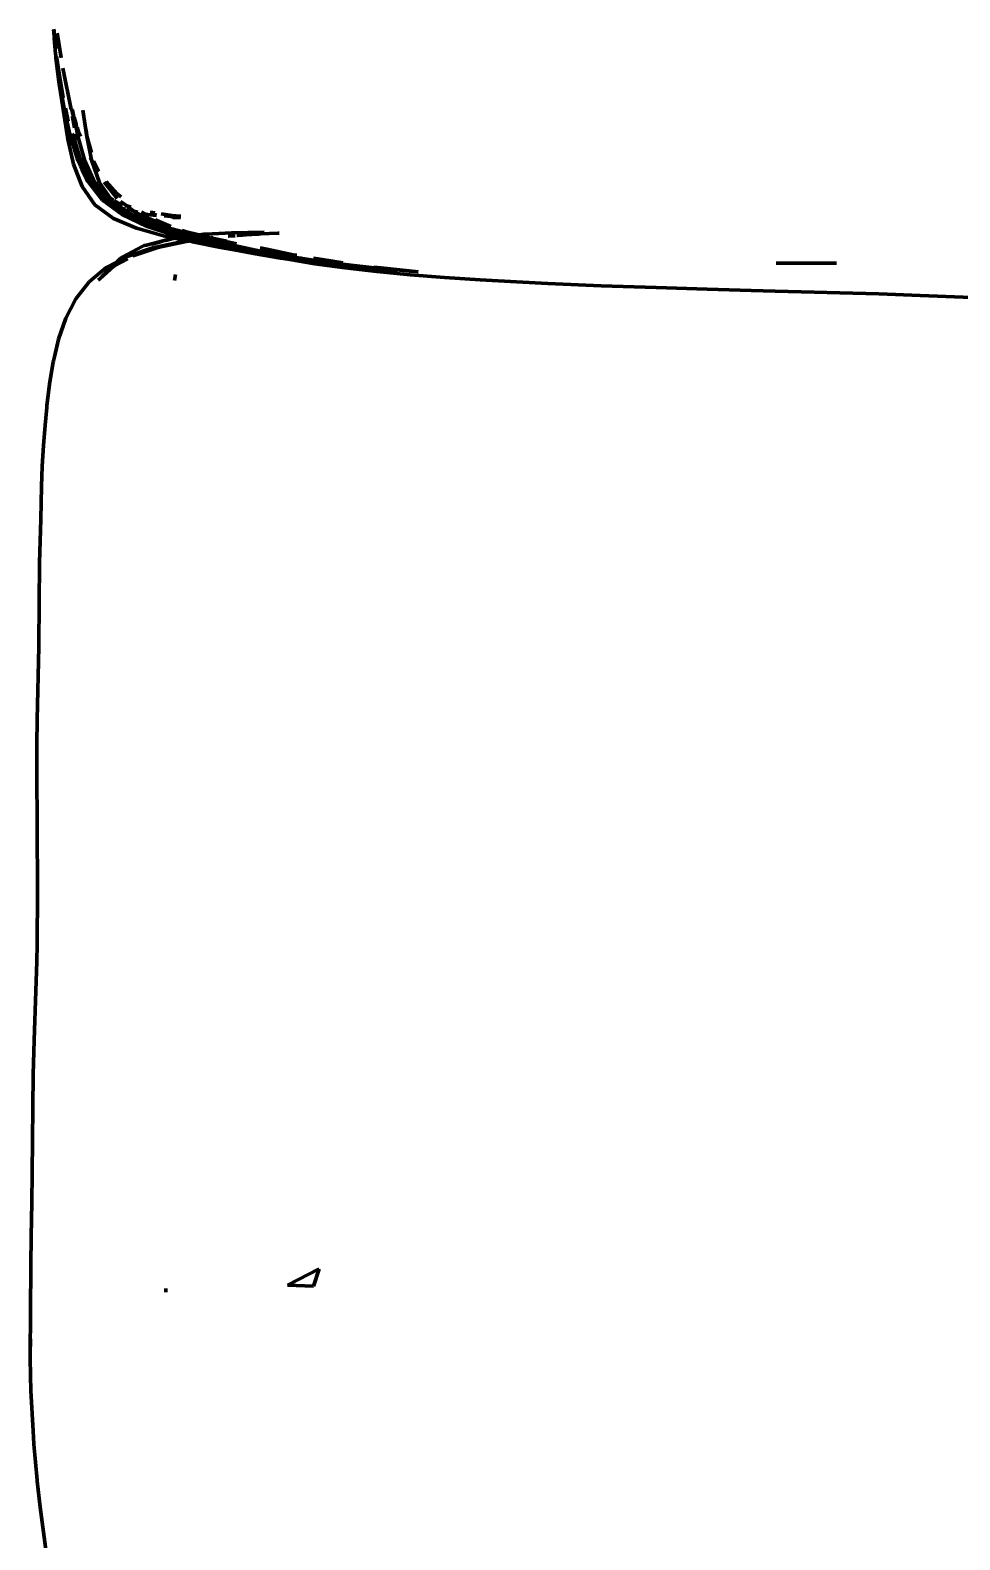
# Model space of a CAD drawing. Header units: millimetres. Extents: x 4307 to 31003, y 2809 to 20009.
# Drawn here: x 6828 to 7166, y 7075 to 7625 of the extents above; entities that cross this region are included whole.
import ezdxf

# ---------------------------------------------------------------- set-up
doc = ezdxf.new("R2010")
doc.units = ezdxf.units.MM
doc.layers.add('ProfileEdges', color=7, linetype='Continuous')

msp = doc.modelspace()

# ---------------------------------------------------------------- linework, layer by layer
at = {"layer": 'ProfileEdges', "lineweight": 211}
for p, q in [((6836.03, 7625.38), (6836, 7625.29)), ((6836.03, 7625.15), (6836, 7625.29)), ((6836.05, 7625), (6836.03, 7625.15)), ((6836.06, 7624.74), (6836.05, 7625)), ((6836.06, 7624.74), (6836.08, 7624.41)), ((6836.08, 7624.41), (6836.21, 7623)), ((6836.84, 7618.49), (6836.16, 7625.68)), ((6836.21, 7623), (6836.17, 7622.94)), ((6836.23, 7622.72), (6836.17, 7622.94)), ((6836.27, 7622.27), (6836.23, 7622.72)), ((6836.73, 7616.74), (6836.27, 7622.27)), ((6837.43, 7623.65), (6837.36, 7624.31)), ((6837.43, 7623.65), (6838.78, 7615.23)), ((6836.73, 7616.74), (6836.82, 7615.94)), ((6836.82, 7615.94), (6836.87, 7615.73)), ((6836.87, 7615.73), (6836.84, 7615.5)), ((6836.87, 7615.73), (6838.23, 7606.52)), ((6837.13, 7615.77), (6838.36, 7607.29)), ((6836.87, 7615.26), (6836.84, 7615.5)), ((6837.8, 7607.58), (6836.87, 7615.26)), ((6842.37, 7596.4), (6839.43, 7611.55)), ((6837.97, 7606.48), (6837.8, 7607.58)), ((6838.05, 7605.84), (6837.97, 7606.48)), ((6838.91, 7600.44), (6838.05, 7605.84)), ((6838.23, 7606.52), (6839.92, 7596.8)), ((6838.37, 7607.2), (6838.36, 7607.29)), ((6839.56, 7600.82), (6838.37, 7607.2)), ((6838.91, 7600.44), (6839.78, 7595.72)), ((6841.08, 7586.51), (6838.91, 7600.44)), ((6839.56, 7600.82), (6839.59, 7600.61)), ((6841.89, 7587.46), (6839.92, 7596.8)), ((6840.32, 7596.88), (6841.29, 7592.24)), ((6842.53, 7596.67), (6842.96, 7595.28)), ((6842.96, 7595.28), (6842.69, 7596.43)), ((6842.69, 7596.43), (6843.28, 7594.34)), ((6842.87, 7593.81), (6842.86, 7593.87)), ((6842.87, 7593.81), (6843.58, 7589.77)), ((6843.28, 7594.34), (6842.89, 7596.18)), ((6843.28, 7594.34), (6842.96, 7595.28)), ((6843.97, 7591.05), (6842.96, 7595.28)), ((6843.32, 7594.13), (6843.28, 7594.34)), ((6843.38, 7593.97), (6843.32, 7594.13)), ((6843.41, 7593.86), (6843.38, 7593.97)), ((6843.47, 7593.64), (6843.41, 7593.86)), ((6843.45, 7593.5), (6843.47, 7593.64)), ((6844.21, 7591.27), (6843.47, 7593.64)), ((6843.47, 7593.64), (6844.38, 7590.39)), ((6846.71, 7596.16), (6848.11, 7586.64)), ((6843.59, 7593.03), (6843.45, 7593.5)), ((6844.91, 7587.07), (6843.59, 7593.03)), ((6843.59, 7593.03), (6843.97, 7591.05)), ((6843.59, 7593.03), (6844.38, 7590.39)), ((6843.97, 7591.05), (6844.88, 7586.72)), ((6844.91, 7587.07), (6843.97, 7591.05)), ((6844.38, 7590.39), (6844.45, 7590.09)), ((6845.24, 7587.96), (6844.62, 7589.96)), ((6844.75, 7589.07), (6844.77, 7588.97)), ((6844.77, 7588.97), (6845.17, 7587.6)), ((6847.85, 7588.87), (6848.15, 7586.9)), ((6841.08, 7586.51), (6841.25, 7585.68)), ((6843.27, 7576.56), (6841.25, 7585.68)), ((6841.5, 7587.88), (6841.9, 7586.37)), ((6841.77, 7587.26), (6841.57, 7588.09)), ((6844.55, 7578.56), (6841.89, 7587.46)), ((6842.86, 7587.74), (6842.97, 7587.44)), ((6845.71, 7578.56), (6842.97, 7587.44)), ((6844.62, 7579.83), (6843.44, 7583.87)), ((6843.95, 7587.61), (6844.38, 7585.15)), ((6844.88, 7586.72), (6847.41, 7577.74)), ((6845.24, 7587.96), (6845.81, 7586.67)), ((6849.83, 7578.14), (6848.11, 7586.64)), ((6848.15, 7586.9), (6849.79, 7580.79)), ((6845.78, 7576.07), (6844.55, 7578.56)), ((6848.33, 7571.68), (6844.62, 7579.83)), ((6845.84, 7578.85), (6845.87, 7578.75)), ((6845.87, 7578.75), (6846.14, 7577.61)), ((6846.2, 7577.62), (6845.98, 7578.54)), ((6849.15, 7571), (6846.2, 7577.62)), ((6847.41, 7577.74), (6851.01, 7569.75)), ((6849.39, 7578.87), (6849.83, 7578.14)), ((6849.91, 7577.75), (6849.83, 7578.14)), ((6849.83, 7578.14), (6852.41, 7573.97)), ((6852.76, 7569.7), (6849.91, 7577.75)), ((6852.24, 7574.45), (6850.73, 7577.68)), ((6843.27, 7576.56), (6846.37, 7568.42)), ((6845.78, 7576.07), (6845.82, 7575.96)), ((6847.55, 7572.19), (6845.82, 7575.96)), ((6846.36, 7574.4), (6847.97, 7571.01)), ((6847.55, 7572.19), (6847.61, 7572.12)), ((6847.74, 7571.83), (6847.61, 7572.12)), ((6847.61, 7572.12), (6850.08, 7569.03)), ((6847.74, 7571.83), (6848.12, 7571.25)), ((6848.27, 7570.58), (6847.74, 7571.83)), ((6850.08, 7569.03), (6847.74, 7571.83)), ((6848.33, 7571.68), (6849.04, 7570.73)), ((6852.41, 7573.97), (6852.47, 7573.81)), ((6846.37, 7568.42), (6851.07, 7561.67)), ((6848.27, 7570.58), (6847.97, 7571.01)), ((6850.24, 7568.77), (6848.12, 7571.25)), ((6848.32, 7570.52), (6848.27, 7570.58)), ((6848.34, 7570.47), (6848.32, 7570.52)), ((6853.69, 7563.55), (6848.34, 7570.47)), ((6853.34, 7564.66), (6848.34, 7570.47)), ((6852.72, 7566.88), (6849.15, 7571)), ((6849.71, 7569.84), (6852.32, 7566.36)), ((6850.24, 7568.77), (6850.08, 7569.03)), ((6851.1, 7567.76), (6850.24, 7568.77)), ((6851.01, 7569.75), (6854.55, 7565.26)), ((6853.09, 7565.28), (6851.1, 7567.76)), ((6852.32, 7566.36), (6851.1, 7567.76)), ((6854.81, 7565.11), (6851.25, 7569.68)), ((6852.32, 7566.36), (6852.47, 7566.16)), ((6852.47, 7566.16), (6853.09, 7565.28)), ((6853.34, 7565.14), (6852.47, 7566.16)), ((6852.76, 7569.7), (6856.7, 7564.08)), ((6859.14, 7564.01), (6854.41, 7570.02)), ((6859.01, 7565.91), (6855.23, 7570.27)), ((6851.07, 7561.67), (6857.89, 7556.74)), ((6853.15, 7565.25), (6853.09, 7565.28)), ((6853.15, 7565.25), (6853.34, 7565.14)), ((6853.15, 7565.25), (6853.6, 7564.64)), ((6853.34, 7565.14), (6853.38, 7565.09)), ((6853.34, 7564.66), (6853.78, 7564.33)), ((6853.67, 7564.94), (6853.38, 7565.09)), ((6853.6, 7564.64), (6854.46, 7563.96)), ((6853.71, 7564.9), (6853.67, 7564.94)), ((6861.03, 7558.16), (6853.69, 7563.55)), ((6853.78, 7564.86), (6853.75, 7564.9)), ((6854.73, 7564.34), (6853.78, 7564.86)), ((6854.46, 7563.96), (6853.78, 7564.33)), ((6854.55, 7565.26), (6853.96, 7565.58)), ((6854.54, 7563.93), (6854.46, 7563.96)), ((6854.63, 7563.77), (6854.54, 7563.93)), ((6856.06, 7563.11), (6854.54, 7563.93)), ((6854.54, 7563.93), (6856.94, 7562.1)), ((6854.81, 7565.11), (6854.55, 7565.26)), ((6854.55, 7565.26), (6855.74, 7563.75)), ((6856.94, 7562.1), (6854.63, 7563.77)), ((6854.75, 7564.3), (6854.73, 7564.34)), ((6854.88, 7565.08), (6854.81, 7565.11)), ((6854.86, 7564.24), (6854.84, 7564.27)), ((6855.74, 7563.75), (6854.86, 7564.24)), ((6856.7, 7564.08), (6854.88, 7565.08)), ((6856, 7563.6), (6854.88, 7565.08)), ((6855.76, 7563.72), (6855.74, 7563.75)), ((6855.76, 7563.72), (6856.27, 7563.08)), ((6856, 7563.6), (6855.76, 7563.72)), ((6856.02, 7563.57), (6856, 7563.6)), ((6856.02, 7563.57), (6856.09, 7563.55)), ((6856.09, 7563.55), (6856.11, 7563.52)), ((6856.11, 7563.52), (6856.48, 7563.05)), ((6859.64, 7561.49), (6856.11, 7563.52)), ((6856.27, 7563.08), (6856.48, 7562.98)), ((6856.48, 7563.05), (6858.01, 7562.05)), ((6856.48, 7562.98), (6856.48, 7563.05)), ((6856.48, 7562.98), (6856.98, 7562.61)), ((6856.7, 7564.08), (6857.41, 7563.06)), ((6857.83, 7563.46), (6856.84, 7564)), ((6856.94, 7562.1), (6857.19, 7561.9)), ((6857.2, 7562.49), (6856.98, 7562.61)), ((6857.19, 7561.9), (6859.77, 7560.04)), ((6857.19, 7561.9), (6860.88, 7559.09)), ((6858.01, 7562.05), (6857.2, 7562.49)), ((6857.2, 7562.49), (6863.5, 7558.17)), ((6857.41, 7563.06), (6859.64, 7561.49)), ((6858.01, 7562.05), (6863.99, 7558.14)), ((6860.86, 7560.51), (6858.01, 7562.05)), ((6860.67, 7561.9), (6858.03, 7563.35)), ((6859.01, 7565.91), (6860.62, 7564.61)), ((6859.64, 7561.49), (6859.67, 7561.47)), ((6859.67, 7561.47), (6861.14, 7560.44)), ((6860.61, 7560.93), (6859.67, 7561.47)), ((6862.64, 7561.32), (6860.39, 7562.98)), ((6861.14, 7561.76), (6860.67, 7561.9)), ((6862.64, 7561.32), (6862.14, 7561.47)), ((6864.18, 7560.87), (6862.64, 7561.32)), ((6865.3, 7559.37), (6862.64, 7561.32)), ((6857.89, 7556.74), (6866.27, 7553.24)), ((6859.77, 7560.04), (6861.4, 7558.83)), ((6861.14, 7560.44), (6860.86, 7560.51)), ((6860.88, 7559.09), (6861.4, 7558.83)), ((6869.81, 7554), (6861.03, 7558.16)), ((6862.12, 7560.18), (6861.14, 7560.44)), ((6861.14, 7560.44), (6864.36, 7558.17)), ((6861.4, 7558.83), (6861.49, 7558.79)), ((6861.49, 7558.79), (6864.04, 7557.52)), ((6861.49, 7558.79), (6861.62, 7558.67)), ((6861.72, 7558.62), (6861.62, 7558.67)), ((6861.98, 7558.43), (6861.72, 7558.62)), ((6861.72, 7558.62), (6864.04, 7557.52)), ((6870.19, 7554.61), (6861.98, 7558.43)), ((6864.06, 7559.68), (6862.62, 7560.06)), ((6863.5, 7558.17), (6872.07, 7554.49)), ((6863.5, 7558.17), (6863.82, 7557.96)), ((6863.82, 7557.96), (6872.07, 7554.49)), ((6863.99, 7558.14), (6870.8, 7555.45)), ((6864.04, 7557.52), (6870.19, 7554.61)), ((6865.3, 7559.37), (6864.27, 7559.63)), ((6864.36, 7558.17), (6870.8, 7555.45)), ((6866.73, 7559), (6865.3, 7559.37)), ((6866.25, 7558.67), (6865.3, 7559.37)), ((6866.25, 7558.67), (6874.98, 7554.95)), ((6867.99, 7559.21), (6869.66, 7558.27)), ((6869.52, 7558.28), (6868.08, 7558.65)), ((6869.66, 7558.27), (6869.52, 7558.28)), ((6870.21, 7558.23), (6869.66, 7558.27)), ((6869.66, 7558.27), (6870.73, 7557.67)), ((6873.5, 7557.85), (6870.21, 7558.23)), ((6870.8, 7555.45), (6872.97, 7554.54)), ((6870.8, 7555.45), (6873.1, 7554.54)), ((6872.86, 7558.81), (6871.25, 7559.05)), ((6872.12, 7558.2), (6873.28, 7558.05)), ((6873.07, 7556.37), (6873.63, 7556.06)), ((6873.28, 7558.05), (6873.55, 7558.02)), ((6873.56, 7558.05), (6873.28, 7558.05)), ((6878.77, 7553.81), (6873.63, 7556.06)), ((6879.1, 7557.85), (6875.16, 7558.45)), ((6876.54, 7557.7), (6876.28, 7557.75)), ((6876.54, 7557.7), (6882.13, 7557.1)), ((6882.35, 7557.58), (6879.1, 7557.85)), ((6882.34, 7557.49), (6879.19, 7557.7)), ((6879.22, 7557.21), (6879.42, 7557.17)), ((6880.82, 7557.15), (6879.42, 7557.17)), ((6880.82, 7557.15), (6882.13, 7557.1)), ((6882.13, 7557.1), (6882.3, 7557.09)), ((6882.3, 7557.06), (6882.13, 7557.1)), ((6866.65, 7553.1), (6866.27, 7553.24)), ((6876.01, 7550.39), (6866.65, 7553.1)), ((6869.81, 7554), (6879.46, 7550.77)), ((6870.16, 7554.57), (6870.5, 7554.45)), ((6870.19, 7554.61), (6879.73, 7551.49)), ((6870.5, 7554.45), (6870.19, 7554.61)), ((6870.54, 7554.43), (6870.5, 7554.45)), ((6870.71, 7554.37), (6870.54, 7554.43)), ((6880.01, 7551.33), (6870.71, 7554.37)), ((6870.71, 7554.37), (6879.19, 7551.4)), ((6872.23, 7554.42), (6872.07, 7554.49)), ((6873.24, 7554.12), (6872.23, 7554.42)), ((6872.23, 7554.42), (6872.57, 7554.23)), ((6872.57, 7554.23), (6876.31, 7553.15)), ((6872.97, 7554.54), (6873.1, 7554.54)), ((6873.1, 7554.54), (6883.17, 7551.86)), ((6873.1, 7554.54), (6882.79, 7551.86)), ((6881.92, 7551.55), (6873.24, 7554.12)), ((6873.24, 7554.12), (6876.31, 7553.15)), ((6874.98, 7554.95), (6878.15, 7553.92)), ((6879.94, 7549.6), (6876.01, 7550.39)), ((6876.31, 7553.15), (6881.52, 7551.49)), ((6876.31, 7553.15), (6881.92, 7551.55)), ((6883.52, 7550.22), (6879.19, 7551.4)), ((6886.7, 7548.88), (6879.46, 7550.77)), ((6884.25, 7550.31), (6879.73, 7551.49)), ((6884.08, 7550.29), (6880.01, 7551.33)), ((6880.84, 7549.85), (6880.41, 7549.73)), ((6880.84, 7549.85), (6881.13, 7549.9)), ((6881.45, 7551.59), (6882.27, 7551.42)), ((6881.45, 7551.59), (6885.33, 7550.53)), ((6885.33, 7550.53), (6881.52, 7551.49)), ((6881.92, 7551.55), (6882.27, 7551.42)), ((6882.27, 7551.42), (6885.72, 7550.48)), ((6882.27, 7551.42), (6885.98, 7550.51)), ((6884.07, 7551.67), (6882.64, 7552.16)), ((6882.79, 7551.86), (6884.79, 7551.42)), ((6882.9, 7552.38), (6883.99, 7552.02)), ((6884.07, 7551.67), (6883.17, 7551.86)), ((6883.52, 7550.22), (6883.19, 7550.18)), ((6883.67, 7550.24), (6883.52, 7550.22)), ((6887.88, 7549.04), (6883.52, 7550.22)), ((6884.08, 7550.29), (6883.9, 7550.27)), ((6888.86, 7550.85), (6883.99, 7552.02)), ((6888.33, 7550.78), (6884.07, 7551.67)), ((6884.79, 7551.42), (6884.07, 7551.67)), ((6884.25, 7550.31), (6884.08, 7550.29)), ((6888.63, 7549.14), (6884.08, 7550.29)), ((6885.59, 7550.46), (6884.25, 7550.31)), ((6888.63, 7549.14), (6884.25, 7550.31)), ((6884.79, 7551.42), (6887.93, 7550.74)), ((6887.09, 7550.64), (6884.79, 7551.42)), ((6885.33, 7550.53), (6885.59, 7550.46)), ((6885.72, 7550.48), (6885.59, 7550.46)), ((6885.59, 7550.46), (6889.85, 7549.3)), ((6890.11, 7549.34), (6885.59, 7550.46)), ((6885.98, 7550.51), (6885.72, 7550.48)), ((6885.72, 7550.48), (6890.11, 7549.34)), ((6886.22, 7550.54), (6885.98, 7550.51)), ((6885.98, 7550.51), (6890.54, 7549.39)), ((6887.09, 7550.64), (6886.36, 7550.55)), ((6887.93, 7550.74), (6887.09, 7550.64)), ((6889.8, 7549.71), (6887.09, 7550.64)), ((6888.33, 7550.78), (6887.93, 7550.74)), ((6887.93, 7550.74), (6892.73, 7549.69)), ((6888.86, 7550.85), (6888.33, 7550.78)), ((6892.34, 7549.95), (6888.33, 7550.78)), ((6890.77, 7551.07), (6888.86, 7550.85)), ((6892.38, 7549.99), (6888.86, 7550.85)), ((6890.77, 7551.07), (6893.75, 7551.2)), ((6892.73, 7549.69), (6890.91, 7549.44)), ((6892.73, 7549.69), (6892.82, 7549.7)), ((6893.22, 7549.77), (6892.82, 7549.7)), ((6892.82, 7549.7), (6893.07, 7549.61)), ((6893.2, 7549.63), (6893.62, 7549.68)), ((6893.27, 7549.76), (6893.22, 7549.77)), ((6893.32, 7549.76), (6893.27, 7549.76)), ((6893.62, 7549.68), (6893.32, 7549.76)), ((6893.62, 7549.68), (6893.98, 7549.73)), ((6893.82, 7549.64), (6893.62, 7549.68)), ((6896.1, 7549.1), (6893.82, 7549.64)), ((6899.09, 7548.55), (6893.82, 7549.64)), ((6893.94, 7551.21), (6900.82, 7551.52)), ((6899.57, 7550.34), (6899.64, 7550.33)), ((6899.64, 7550.33), (6902, 7550.53)), ((6899.85, 7550.3), (6902.09, 7550.48)), ((6900.82, 7551.52), (6912.68, 7551.82)), ((6902.77, 7550.6), (6902.85, 7550.6)), ((6902.85, 7550.6), (6906.6, 7550.91)), ((6903.4, 7550.59), (6907.6, 7550.93)), ((6906.6, 7550.91), (6907.6, 7550.93)), ((6907.6, 7550.93), (6908.27, 7550.97)), ((6910.7, 7551.09), (6908.27, 7550.97)), ((6911.55, 7551.12), (6910.7, 7551.09)), ((6917.63, 7551.44), (6911.55, 7551.12)), ((6918.2, 7551.4), (6917.63, 7551.44)), ((6860.99, 7542.72), (6868.25, 7546.49)), ((6872.55, 7546.15), (6863.13, 7543.05)), ((6872.89, 7545.83), (6865.3, 7543.29)), ((6869.04, 7546.87), (6868.25, 7546.49)), ((6869.91, 7547.09), (6869.04, 7546.87)), ((6877.58, 7549.11), (6869.91, 7547.09)), ((6871.83, 7547.4), (6872.85, 7547.68)), ((6872.55, 7546.15), (6872.61, 7546.15)), ((6883.04, 7548.4), (6872.61, 7546.15)), ((6872.85, 7547.68), (6875.77, 7548.46)), ((6872.89, 7545.83), (6873.96, 7546.19)), ((6884.29, 7548.42), (6873.96, 7546.19)), ((6874.41, 7546.34), (6873.96, 7546.19)), ((6876.08, 7548.56), (6875.77, 7548.46)), ((6876.81, 7548.73), (6876.84, 7548.76)), ((6879.61, 7549.51), (6876.84, 7548.76)), ((6877.58, 7549.11), (6878.34, 7549.29)), ((6878.34, 7549.29), (6879.61, 7549.51)), ((6879.94, 7549.6), (6879.61, 7549.51)), ((6879.94, 7549.6), (6879.99, 7549.58)), ((6884.78, 7548.63), (6879.99, 7549.58)), ((6884.78, 7548.63), (6883.04, 7548.4)), ((6884.29, 7548.42), (6885.2, 7548.54)), ((6884.82, 7548.63), (6884.78, 7548.63)), ((6885.2, 7548.54), (6884.82, 7548.63)), ((6886.7, 7548.88), (6884.99, 7548.66)), ((6885.2, 7548.54), (6885.37, 7548.57)), ((6885.37, 7548.57), (6887.04, 7548.79)), ((6886.61, 7548.28), (6885.37, 7548.57)), ((6896.18, 7546.3), (6886.61, 7548.28)), ((6887.24, 7548.96), (6886.7, 7548.88)), ((6887.04, 7548.79), (6886.7, 7548.88)), ((6887.04, 7548.79), (6887.71, 7548.88)), ((6889.42, 7548.17), (6887.04, 7548.79)), ((6887.88, 7549.04), (6887.61, 7549)), ((6888.16, 7549.08), (6887.88, 7549.04)), ((6888.21, 7548.95), (6887.88, 7549.04)), ((6887.94, 7548.92), (6888.21, 7548.95)), ((6888.21, 7548.95), (6888.5, 7548.99)), ((6889.1, 7548.71), (6888.21, 7548.95)), ((6888.68, 7549.15), (6888.63, 7549.14)), ((6889.85, 7549.3), (6888.68, 7549.15)), ((6888.98, 7549.06), (6888.68, 7549.15)), ((6888.98, 7549.06), (6889.01, 7549.06)), ((6889.01, 7549.06), (6890.17, 7549.22)), ((6889.5, 7548.93), (6889.01, 7549.06)), ((6889.1, 7548.71), (6896.73, 7546.92)), ((6889.42, 7548.17), (6899.13, 7545.91)), ((6889.5, 7548.93), (6899.36, 7546.68)), ((6890.11, 7548.73), (6889.5, 7548.93)), ((6890.11, 7549.34), (6889.85, 7549.3)), ((6889.85, 7549.3), (6890.17, 7549.22)), ((6890.54, 7549.39), (6890.11, 7549.34)), ((6890.44, 7549.25), (6890.11, 7549.34)), ((6890.11, 7548.73), (6900.13, 7546.34)), ((6890.17, 7549.22), (6890.44, 7549.25)), ((6890.17, 7549.22), (6891.15, 7548.95)), ((6890.44, 7549.25), (6890.88, 7549.31)), ((6891.43, 7549), (6890.44, 7549.25)), ((6890.54, 7549.39), (6890.6, 7549.4)), ((6890.6, 7549.4), (6890.88, 7549.31)), ((6890.88, 7549.31), (6890.92, 7549.32)), ((6890.92, 7549.32), (6891.09, 7549.27)), ((6891.26, 7549.22), (6891.09, 7549.27)), ((6891.15, 7548.95), (6900.62, 7546.47)), ((6891.24, 7549.36), (6893.07, 7549.61)), ((6891.26, 7549.22), (6892.09, 7549.02)), ((6892.09, 7549.02), (6901.84, 7546.88)), ((6892.09, 7549.02), (6900.62, 7546.47)), ((6893.07, 7549.61), (6893.2, 7549.63)), ((6893.2, 7549.63), (6902.58, 7547.53)), ((6896.18, 7546.3), (6903.1, 7545.11)), ((6899.13, 7545.91), (6903.1, 7545.11)), ((6899.15, 7546.37), (6905.69, 7545.11)), ((6902.44, 7546.04), (6899.36, 7546.68)), ((6902.58, 7547.53), (6899.91, 7548.17)), ((6900.13, 7546.34), (6905.69, 7545.11)), ((6900.68, 7546.46), (6900.62, 7546.47)), ((6900.68, 7546.46), (6902.44, 7546.04)), ((6901.84, 7546.88), (6911.38, 7544.85)), ((6902.74, 7545.97), (6902.44, 7546.04)), ((6909.2, 7544.62), (6902.74, 7545.97)), ((6902.74, 7545.97), (6908.73, 7544.55)), ((6903.1, 7545.11), (6905.82, 7544.64)), ((6903.1, 7545.11), (6908.8, 7543.95)), ((6905.69, 7545.11), (6910.18, 7544.11)), ((6905.69, 7545.11), (6907.82, 7544.69)), ((6905.82, 7544.64), (6911.1, 7543.93)), ((6907.82, 7544.69), (6908.73, 7544.55)), ((6908.73, 7544.55), (6910.49, 7544.14)), ((6908.73, 7544.55), (6913.38, 7543.84)), ((6913.38, 7543.84), (6909.2, 7544.62)), ((6913.65, 7545.52), (6911.22, 7546.03)), ((6911.38, 7544.85), (6921.2, 7543.03)), ((6923.3, 7543.56), (6913.65, 7545.52)), ((6855.18, 7538.94), (6848.92, 7533.67)), ((6852.94, 7534.93), (6857.96, 7539.4)), ((6859.14, 7540.98), (6854.47, 7536.47)), ((6859.14, 7540.98), (6855.18, 7538.94)), ((6858.22, 7539.62), (6857.59, 7539.2)), ((6857.96, 7539.4), (6857.59, 7539.2)), ((6863.03, 7542.09), (6857.96, 7539.4)), ((6857.96, 7539.4), (6858.22, 7539.62)), ((6863.13, 7543.05), (6859.14, 7540.98)), ((6860.21, 7542.02), (6859.14, 7540.98)), ((6860.99, 7542.72), (6860.21, 7542.02)), ((6864.78, 7543.1), (6865.17, 7543.22)), ((6865.3, 7543.29), (6865.17, 7543.22)), ((6918.71, 7542.31), (6908.8, 7543.95)), ((6911.1, 7543.93), (6910.18, 7544.11)), ((6911.1, 7543.93), (6913.12, 7543.66)), ((6920.47, 7542.09), (6911.1, 7543.93)), ((6916.62, 7543.22), (6913.38, 7543.84)), ((6913.38, 7543.84), (6917.69, 7543.18)), ((6916.82, 7543.2), (6916.62, 7543.22)), ((6917.28, 7543.11), (6916.82, 7543.2)), ((6917.28, 7543.11), (6918.42, 7543.05)), ((6917.76, 7543.18), (6917.69, 7543.18)), ((6920.47, 7542.09), (6918.71, 7542.31)), ((6924.94, 7542.43), (6919.73, 7542.97)), ((6919.98, 7542.9), (6924.94, 7542.43)), ((6920.47, 7542.09), (6922.02, 7541.83)), ((6921.2, 7543.03), (6924.94, 7542.43)), ((6921.36, 7542.42), (6929.45, 7541.14)), ((6922.02, 7541.83), (6931.21, 7540.29)), ((6928.95, 7540.82), (6922.02, 7541.83)), ((6924.66, 7543.34), (6923.3, 7543.56)), ((6925.1, 7542.4), (6924.94, 7542.43)), ((6926.29, 7542.29), (6925.1, 7542.4)), ((6925.1, 7542.4), (6931.41, 7541.39)), ((6929.02, 7540.81), (6928.95, 7540.82)), ((6931.62, 7540.5), (6929.02, 7540.81)), ((6929.45, 7541.14), (6932.12, 7540.77)), ((6933.82, 7541.83), (6930.66, 7542.35)), ((6942.25, 7538.75), (6931.21, 7540.29)), ((6942.23, 7539.96), (6931.41, 7541.39)), ((6941.4, 7540.65), (6933.82, 7541.83)), ((6939.95, 7539.5), (6935.8, 7540)), ((6940.92, 7539.41), (6939.95, 7539.5)), ((6952.73, 7538.76), (6942.23, 7539.96)), ((6942.25, 7538.75), (6953.74, 7537.43)), ((6951.13, 7538.39), (6943.02, 7539.19)), ((6943.18, 7539.3), (6951.13, 7538.39)), ((6963.3, 7537.81), (6952.73, 7538.76)), ((6955.24, 7538.75), (6952.76, 7539.08)), ((6955.24, 7538.75), (6954.33, 7538.8)), ((6958.62, 7538.36), (6955.24, 7538.75)), ((7099.23, 7540.43), (7121.15, 7540.44)), ((6848.92, 7533.67), (6844.09, 7527.43)), ((6852.22, 7534.29), (6852.94, 7534.93)), ((6852.94, 7534.93), (6854.47, 7536.47)), ((6880, 7534.13), (6880.45, 7536.37)), ((6951.35, 7538.35), (6951.13, 7538.39)), ((6961.32, 7537.41), (6951.35, 7538.35)), ((6965.84, 7536.27), (6953.74, 7537.43)), ((6968.74, 7537.33), (6958.62, 7538.36)), ((6958.62, 7538.36), (6963.3, 7537.81)), ((6963.85, 7537.77), (6963.3, 7537.81)), ((6968.74, 7537.33), (6963.85, 7537.77)), ((6963.85, 7537.77), (6966.55, 7537.46)), ((6978.43, 7535.27), (6965.84, 7536.27)), ((6978.43, 7535.27), (6991.38, 7534.42)), ((7004.6, 7533.66), (6991.38, 7534.42)), ((7004.6, 7533.66), (7016.01, 7533.09)), ((7016.01, 7533.09), (7035.4, 7532.24)), ((7055.45, 7531.56), (7035.4, 7532.24)), ((7074.1, 7531.05), (7055.45, 7531.56)), ((7090.07, 7530.57), (7074.1, 7531.05)), ((7090.07, 7530.57), (7098.77, 7530.34)), ((7098.77, 7530.34), (7136.56, 7529.25)), ((7136.56, 7529.25), (7151.56, 7528.75)), ((7196.59, 7527.02), (7151.56, 7528.75)), ((6844.09, 7527.43), (6840.49, 7520.43)), ((6837.86, 7512.84), (6840.49, 7520.43)), ((6836.34, 7506.4), (6837.86, 7512.84)), ((6837.87, 7512.68), (6836.34, 7506.4)), ((6836.34, 7506.4), (6835.98, 7504.87)), ((6834.52, 7496.4), (6835.9, 7504.57)), ((6835.98, 7504.87), (6835.9, 7504.57)), ((6834.52, 7496.4), (6833.59, 7488.56)), ((6833, 7481.44), (6833.53, 7487.89)), ((6833.53, 7487.89), (6833.59, 7488.56)), ((6833, 7481.44), (6832.34, 7474.08)), ((6832.34, 7474.08), (6831.91, 7466.56)), ((6831.66, 7459.11), (6831.91, 7466.56)), ((6831.35, 7447.28), (6831.66, 7459.11)), ((6830.91, 7431.38), (6831.35, 7447.28)), ((6830.59, 7401.67), (6830.91, 7431.38)), ((6830.59, 7400.79), (6830.59, 7401.67)), ((6830.04, 7374.27), (6830.59, 7400.79)), ((6829.94, 7365.18), (6830.04, 7374.27)), ((6829.93, 7364.96), (6829.92, 7355.9)), ((6829.94, 7365.18), (6829.93, 7364.96)), ((6829.92, 7355.9), (6830.14, 7312.74)), ((6830.09, 7292.38), (6830.15, 7311.37)), ((6830.14, 7312.74), (6830.15, 7311.37)), ((6829.95, 7286.06), (6830.09, 7292.38)), ((6828.93, 7257.5), (6829.95, 7286.06)), ((6828.58, 7244.91), (6828.93, 7257.5)), ((6828.21, 7209.05), (6828.58, 7244.91)), ((6828.12, 7198.29), (6828.21, 7209.05)), ((6828.12, 7198.29), (6827.88, 7185.93)), ((6827.88, 7185.93), (6827.73, 7175.62)), ((6827.6, 7158.3), (6827.73, 7175.62)), ((6932.75, 7174.21), (6921.22, 7168.18)), ((6930.72, 7167.87), (6932.75, 7174.21)), ((6876.91, 7165.73), (6876.92, 7166.99)), ((6921.22, 7168.18), (6930.72, 7167.87)), ((6827.52, 7142.92), (6827.6, 7158.3)), ((6827.61, 7148.71), (6827.52, 7142.92)), ((6827.52, 7142.92), (6827.52, 7142.69)), ((6827.5, 7141.68), (6827.52, 7142.69)), ((6827.56, 7135.38), (6827.5, 7141.68)), ((6827.56, 7135.38), (6827.73, 7129.71)), ((6828.53, 7115.11), (6827.73, 7129.71)), ((6828.86, 7110.31), (6828.53, 7115.11)), ((6828.86, 7110.31), (6830.06, 7097.16)), ((6830.06, 7097.16), (6830.1, 7096.86)), ((6830.1, 7096.86), (6831.14, 7087.31)), ((6831.14, 7087.31), (6833.35, 7071.02))]:
    msp.add_line(p, q, dxfattribs=at)

doc.saveas('drawing.dxf')
